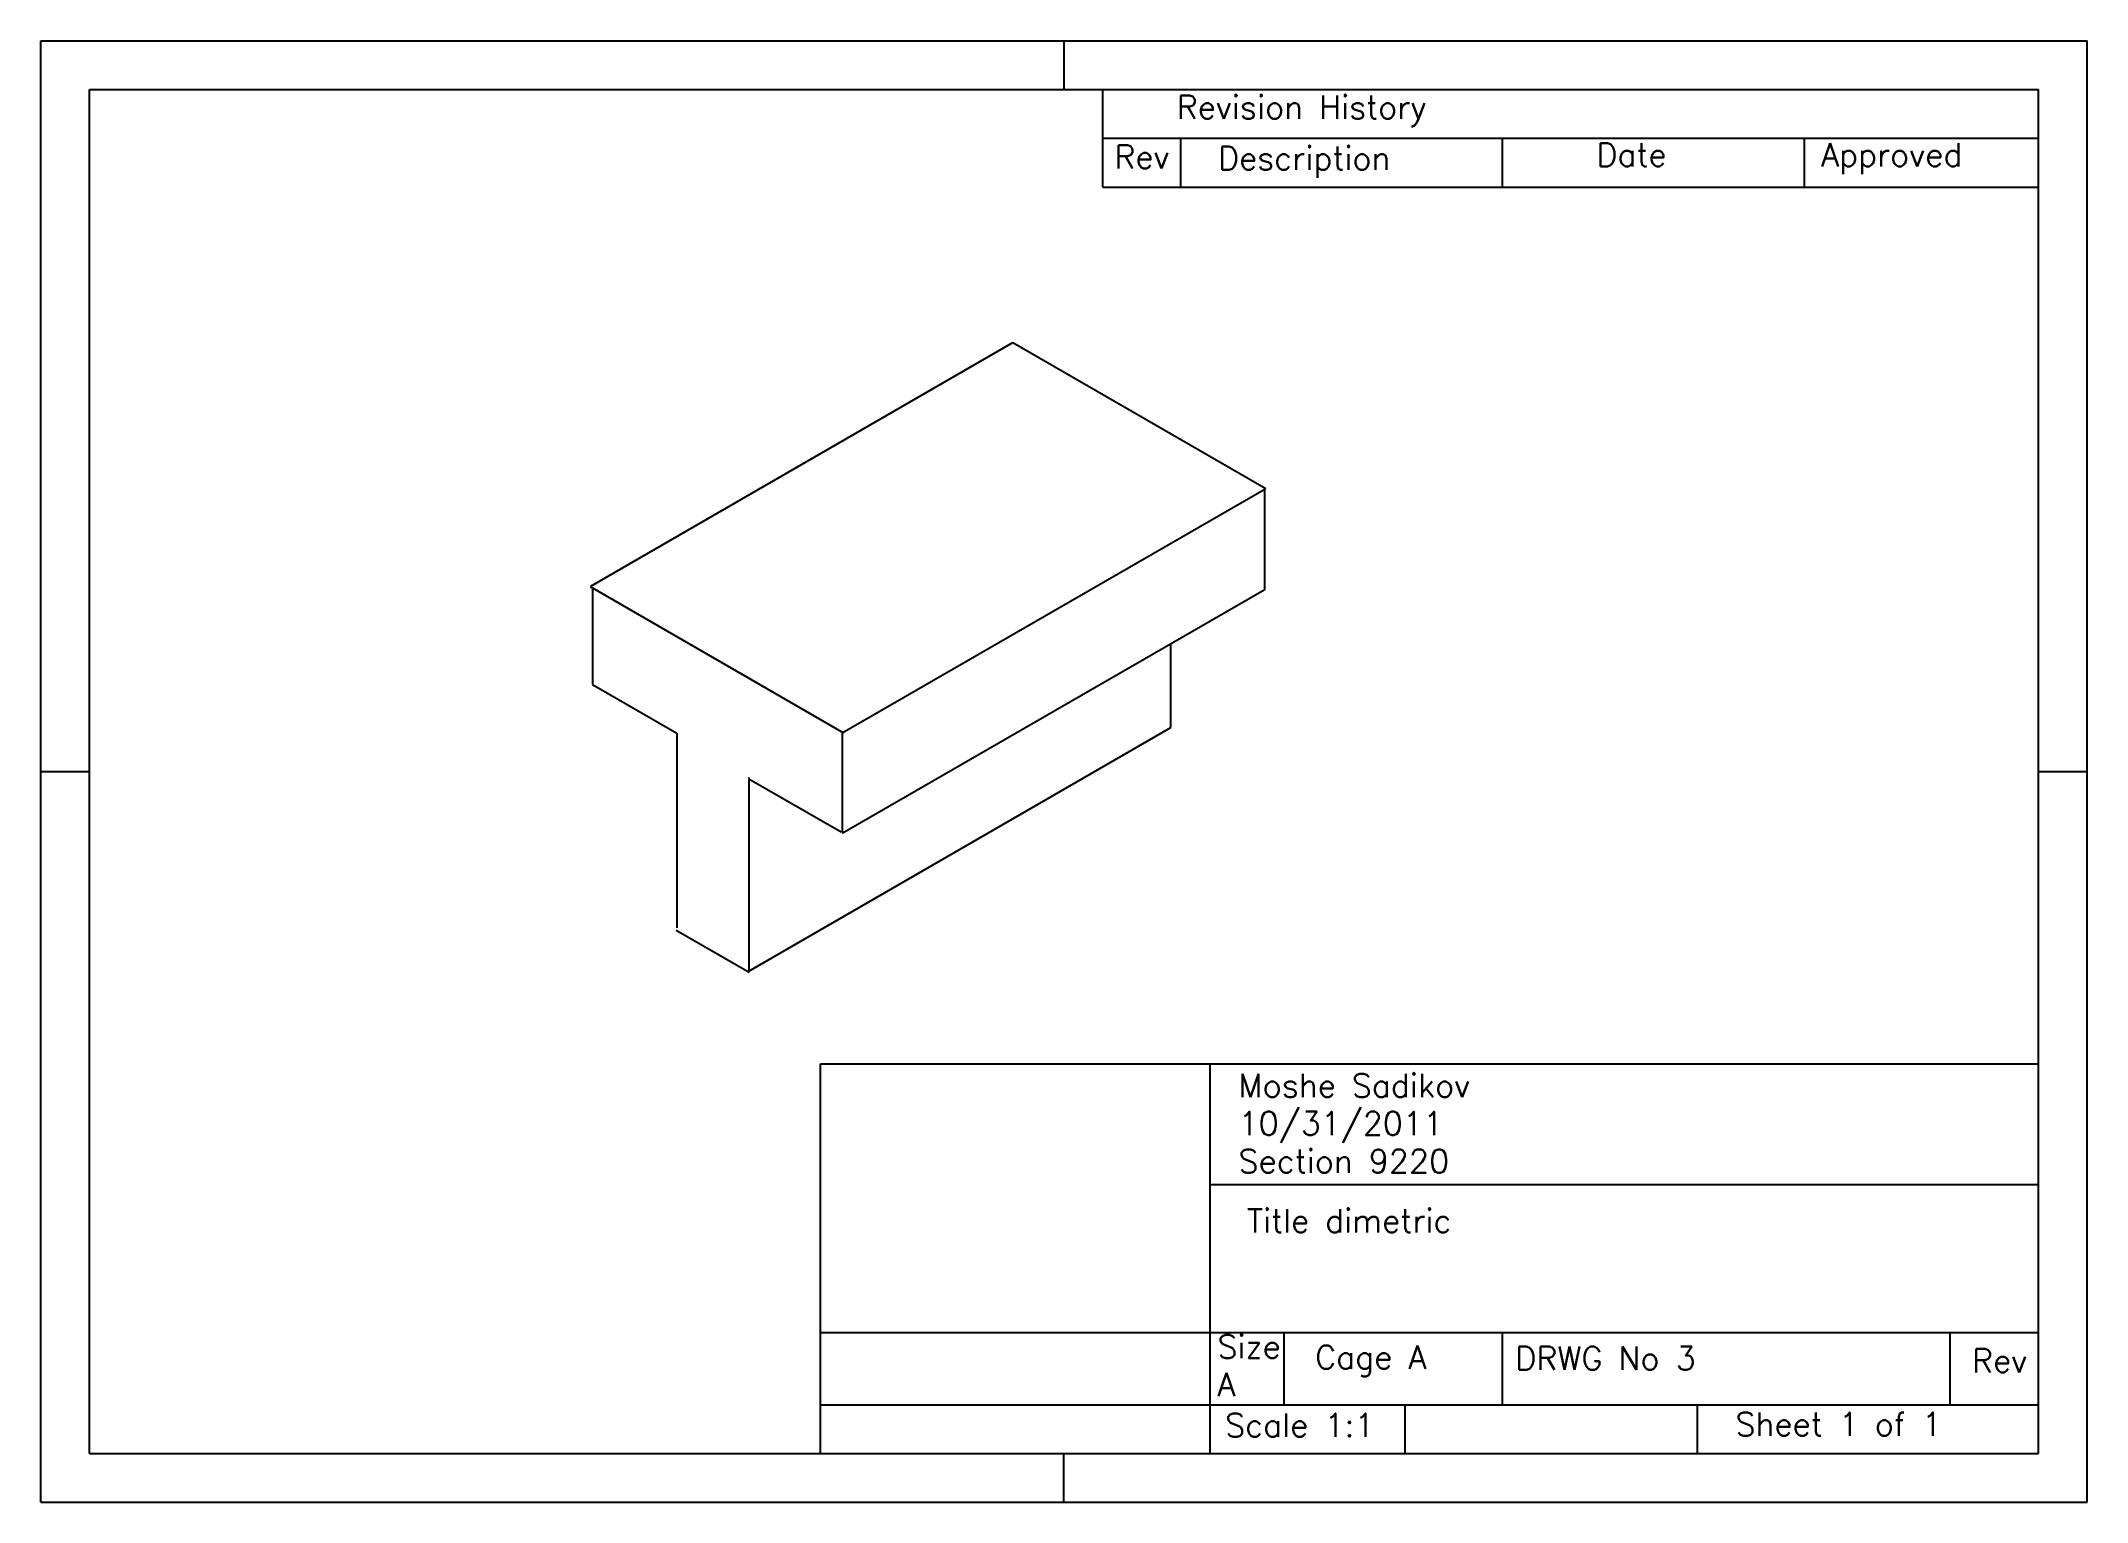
# Model space of a CAD drawing. Header units: inches. Extents: x 0.8 to 11.2, y 0.2 to 7.8.
import ezdxf

# ---------------------------------------------------------------- set-up
doc = ezdxf.new("R2010")
doc.units = ezdxf.units.IN
doc.header["$MEASUREMENT"] = 0
doc.styles.add('romans', font='romans.shx')

msp = doc.modelspace()

# ---------------------------------------------------------------- linework, layer by layer
for p, q in [((0.75, 0.25), (0.75, 7.75)), ((0.75, 7.75), (11.25, 7.75)), ((6, 7.75), (6, 7.5)), ((11.25, 0.25), (11.25, 7.75)), ((1, 0.5), (1, 7.5)), ((1, 7.5), (11, 7.5)), ((6.2, 7), (6.2, 7.5)), ((11, 0.5), (11, 7.5)), ((6.2, 7.25), (11, 7.25)), ((6.6, 7), (6.6, 7.25)), ((8.25, 7), (8.25, 7.25)), ((9.8, 7), (9.8, 7.25)), ((6.2, 7), (11, 7)), ((3.572, 4.952), (5.737, 6.202)), ((5.737, 6.202), (7.036, 5.452)), ((4.862, 4.198), (7.027, 5.448)), ((7.03, 4.931), (7.03, 5.454)), ((3.569, 4.949), (4.868, 4.199)), ((3.58, 4.947), (3.58, 4.447)), ((4.862, 3.683), (7.027, 4.933)), ((6.548, 4.225), (6.548, 4.654)), ((3.58, 4.447), (4.013, 4.197)), ((4.383, 2.975), (6.548, 4.225)), ((4.863, 3.689), (4.863, 4.207)), ((4.013, 4.197), (4.013, 3.197)), ((0.75, 4), (1, 4)), ((11, 4), (11.25, 4)), ((4.856, 3.688), (4.383, 3.961)), ((4.384, 2.97), (4.384, 3.97)), ((4.009, 3.186), (4.384, 2.97)), ((4.75, 0.5), (4.75, 2.5)), ((4.75, 0.5), (4.75, 2.5)), ((4.75, 0.5), (4.75, 2.5)), ((4.75, 0.5), (4.75, 2.5)), ((4.75, 0.5), (4.75, 2.5)), ((4.75, 0.5), (4.75, 2.5)), ((4.75, 0.5), (4.75, 2.5)), ((4.75, 0.5), (4.75, 2.5)), ((4.75, 0.5), (4.75, 2.5)), ((4.75, 0.5), (4.75, 2.5)), ((4.75, 0.5), (4.75, 2.5)), ((4.75, 0.5), (4.75, 2.5)), ((4.75, 2.5), (11, 2.5)), ((6.75, 0.5), (6.75, 2.5)), ((6.75, 0.5), (6.75, 2.5)), ((6.75, 0.5), (6.75, 2.5)), ((6.75, 1.88), (11, 1.88)), ((4.75, 1.12), (11, 1.12)), ((7.13, 0.75), (7.13, 1.12)), ((8.25, 0.75), (8.25, 1.12)), ((8.25, 0.75), (8.25, 1.12)), ((8.25, 0.75), (8.25, 1.12)), ((8.25, 0.75), (8.25, 1.12)), ((10.548, 0.753), (10.548, 1.114)), ((4.75, 0.75), (11, 0.75)), ((7.75, 0.5), (7.75, 0.75)), ((9.25, 0.5), (9.25, 0.75)), ((1, 0.5), (11, 0.5)), ((6, 0.25), (6, 0.5)), ((0.75, 0.25), (11.25, 0.25))]:
    msp.add_line(p, q)

# ---------------------------------------------------------------- texts
at = {"style": 'romans'}
for s, p in [('Revision History', (6.579, 7.35)), ('Rev', (6.259, 7.095)), ('Description', (6.791, 7.088)), ('Date', (8.732, 7.106)), ('Approved', (9.885, 7.106)), ('Moshe Sadikov', (6.896, 2.328)), ('10/31/2011', (6.896, 2.134)), ('Section 9220', (6.896, 1.94)), ('Title dimetric', (6.939, 1.634)), ('Size', (6.788, 0.988)), ('Cage A', (7.289, 0.934)), ('DRWG No 3', (8.316, 0.928)), ('Rev', (10.66, 0.916)), ('A', (6.788, 0.794)), ('Scale 1:1', (6.827, 0.585)), ('Sheet 1 of 1', (9.446, 0.59))]:
    msp.add_text(s, height=0.12, dxfattribs=at).set_placement(p)

doc.saveas('drawing.dxf')
